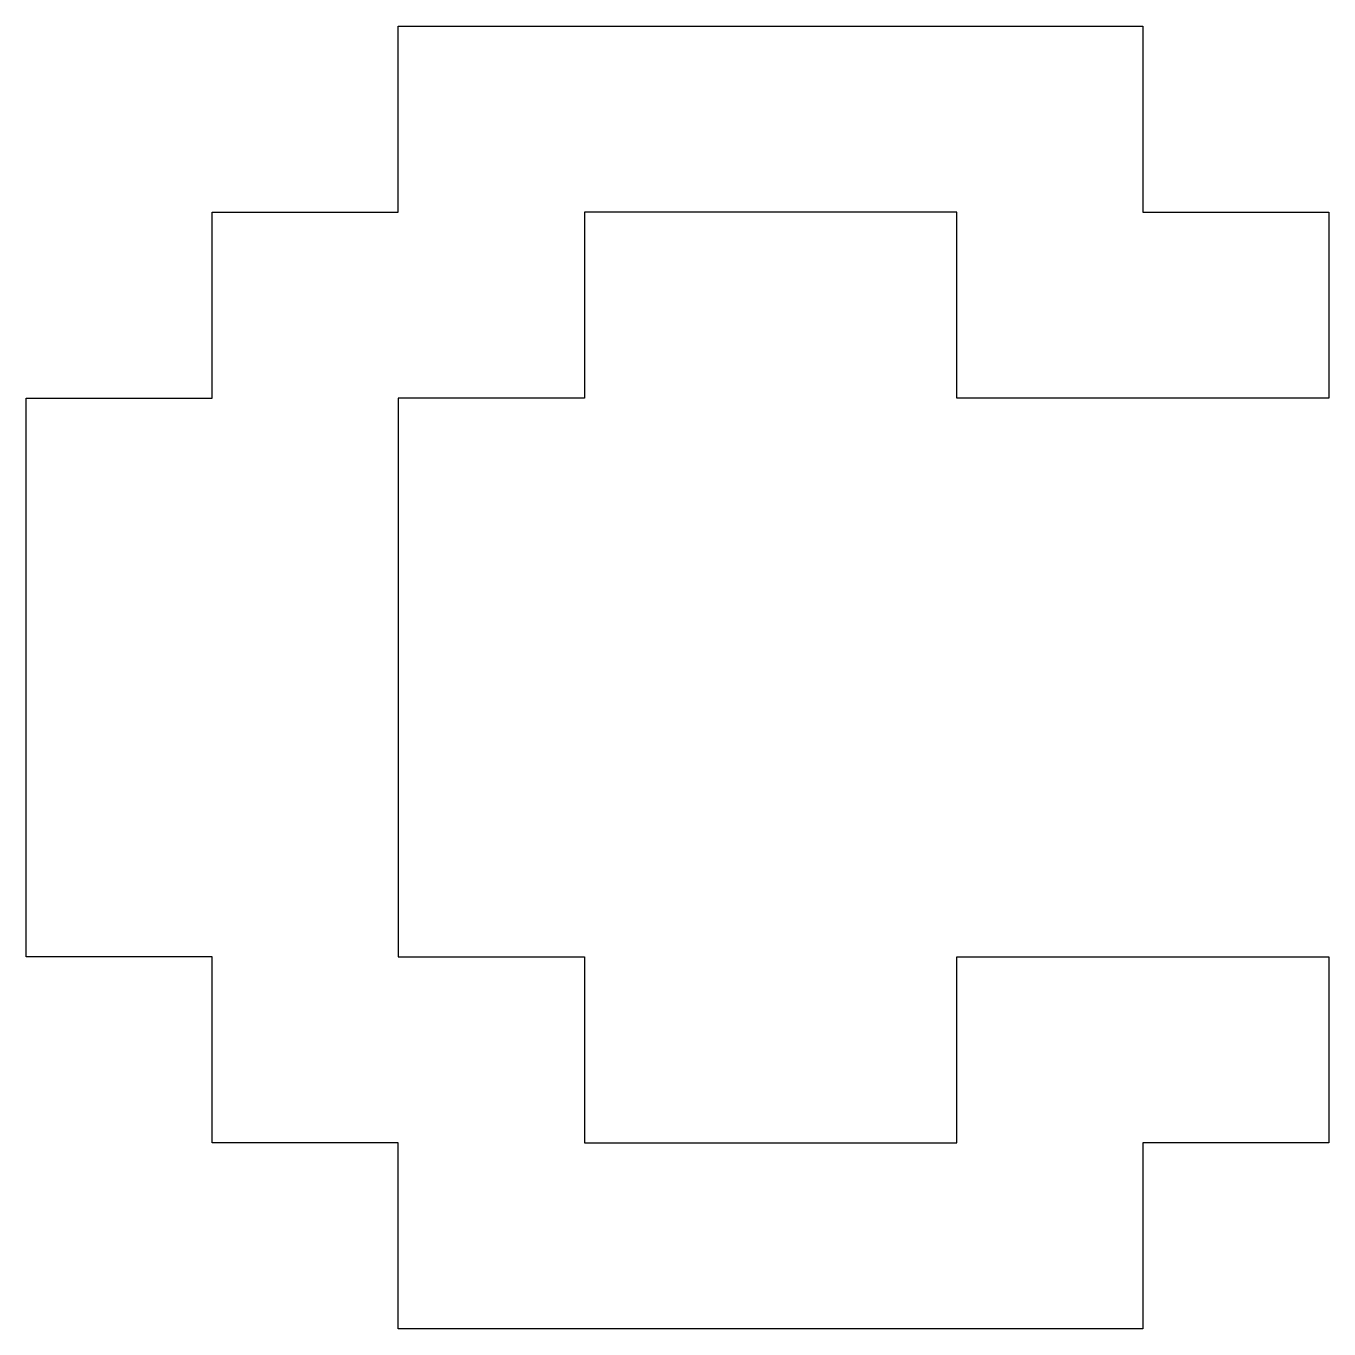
# Model space of a CAD drawing. Header units: millimetres. Extents: x 10 to 90, y 10 to 90.
import ezdxf

# ---------------------------------------------------------------- set-up
doc = ezdxf.new("R2010")
doc.units = ezdxf.units.MM

msp = doc.modelspace()

# ---------------------------------------------------------------- linework, layer by layer
msp.add_lwpolyline([(32.857, 10), (32.857, 21.429), (21.429, 21.429), (21.429, 32.857), (10, 32.857), (10, 67.143), (21.429, 67.143), (21.429, 78.571), (32.857, 78.571), (32.857, 90), (78.571, 90), (78.571, 78.571), (90, 78.571), (90, 67.143), (67.143, 67.143), (67.143, 78.571), (44.286, 78.571), (44.286, 67.143), (32.857, 67.143), (32.857, 32.857), (44.286, 32.857), (44.286, 21.429), (67.143, 21.429), (67.143, 32.857), (90, 32.857), (90, 21.429), (78.571, 21.429), (78.571, 10), (32.857, 10)], close=True)

doc.saveas('drawing.dxf')
